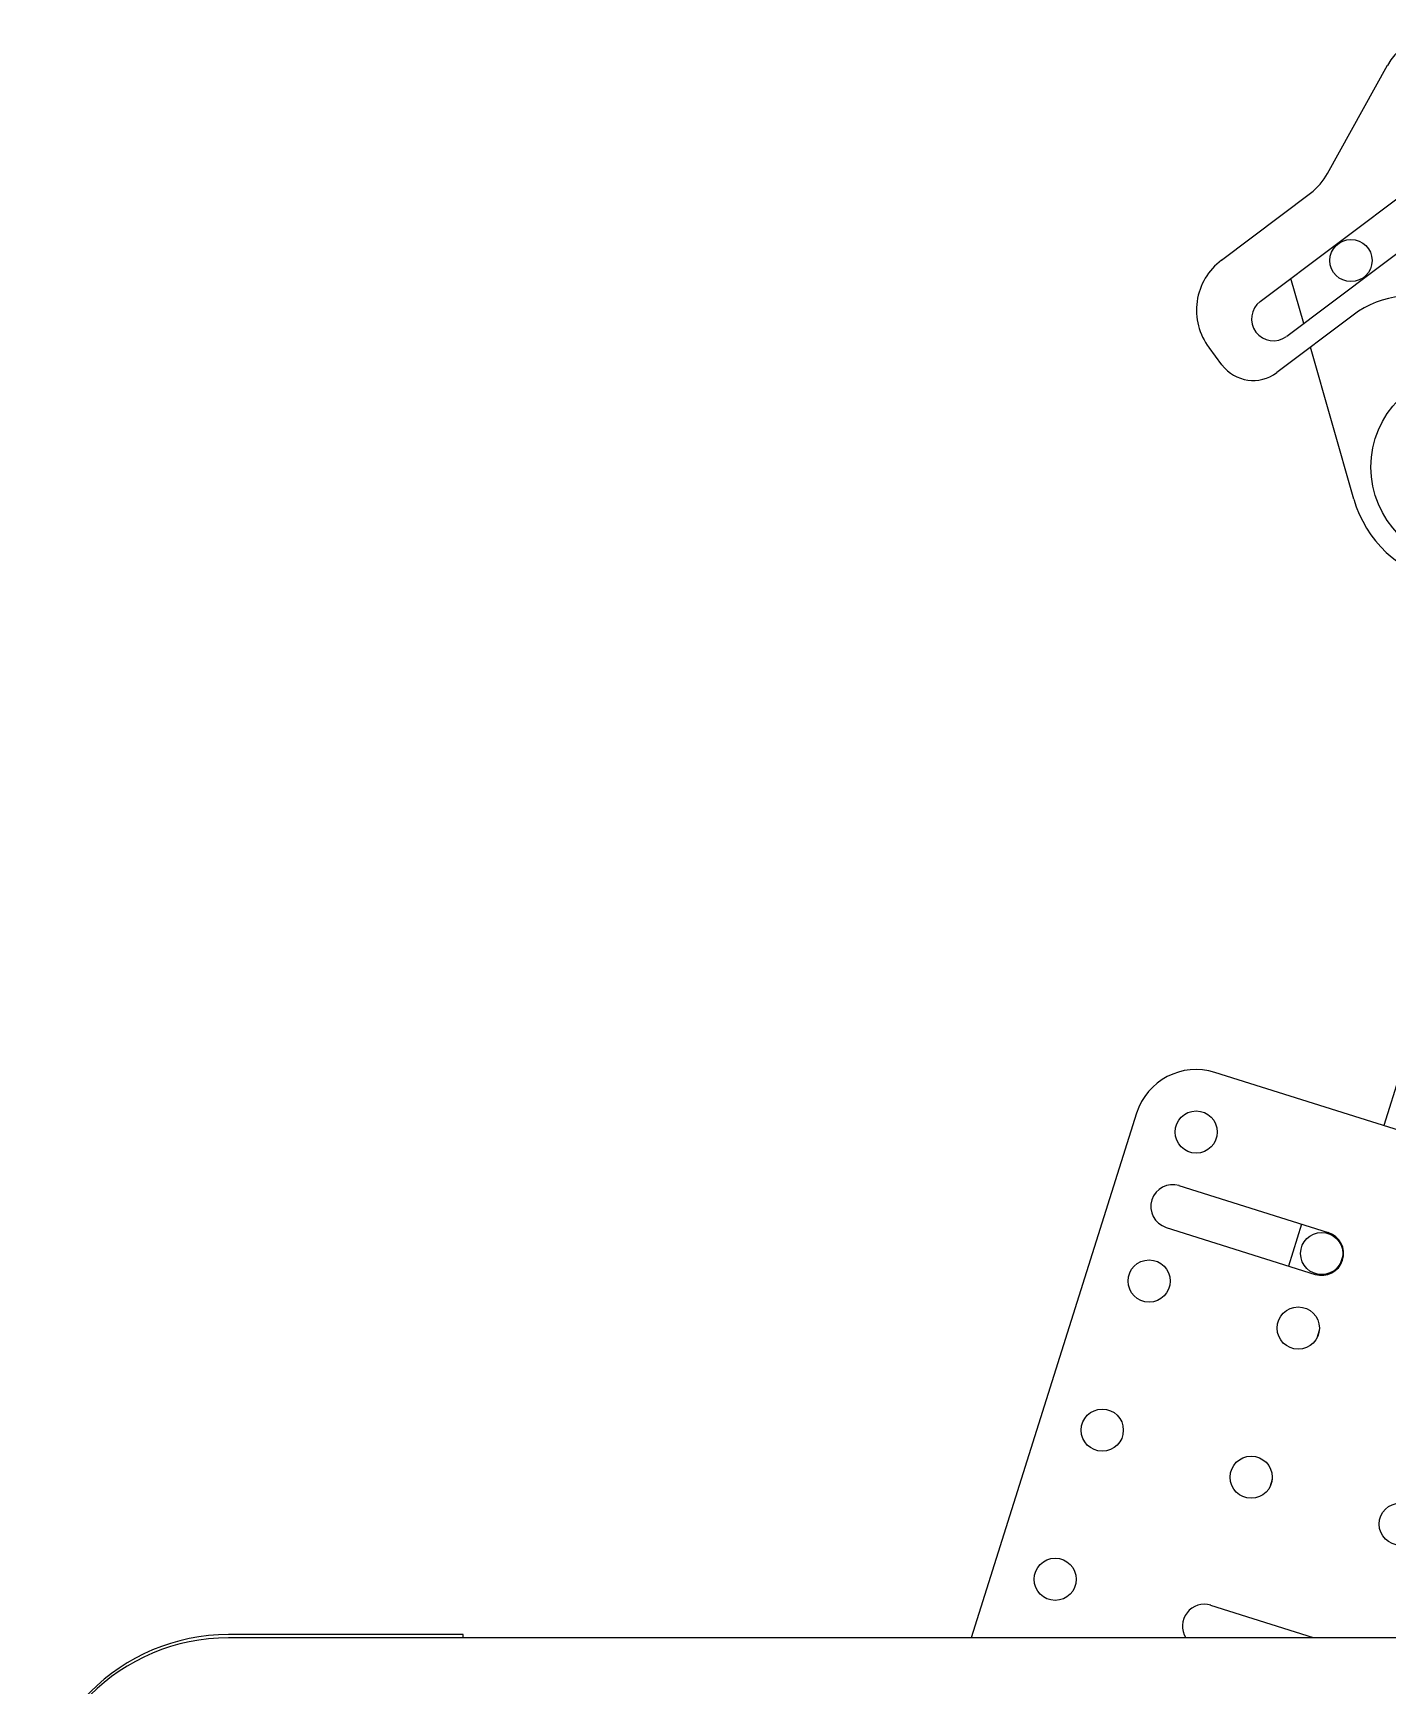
# Model space of a CAD drawing. Header units: inches. Extents: x -45.4 to 22.3, y -8.8 to 22.6.
# Drawn here: x -17.72 to -9.06, y 2.74 to 13.32 of the extents above; entities that cross this region are included whole.
import ezdxf

# ---------------------------------------------------------------- set-up
doc = ezdxf.new("R2010")
doc.units = ezdxf.units.IN
doc.header["$MEASUREMENT"] = 0

msp = doc.modelspace()

# ---------------------------------------------------------------- linework, layer by layer
at = {"color": 7, "linetype": 'Continuous', "lineweight": 25}
for p, q in [((-9.442, 12.42), (-9.059, 13.112)), ((-10.121, 11.866), (-9.551, 12.294)), ((-9.873, 11.602), (-8.898, 12.335)), ((-8.729, 12.111), (-9.704, 11.378)), ((-9.595, 11.461), (-9.677, 11.749)), ((-9.278, 11.514), (-9.768, 11.146)), ((-10.118, 11.196), (-10.2, 11.306)), ((-9.275, 10.337), (-9.551, 11.309)), ((-6.926, 5.649), (-10.163, 6.67)), ((-8.977, 6.663), (-9.083, 6.329)), ((-10.664, 6.409), (-11.723, 3.053)), ((-9.437, 5.644), (-10.391, 5.945)), ((-10.475, 5.678), (-9.522, 5.377)), ((-9.609, 5.699), (-9.693, 5.431)), ((-9.345, 5.496), (-9.361, 5.446)), ((-9.496, 5.019), (-9.511, 4.97)), ((-9.796, 4.065), (-9.812, 4.016)), ((-9.802, 4.04), (-9.804, 4.04)), ((-9.532, 3.053), (-10.189, 3.26)), ((-14.973, 3.073), (-16.473, 3.073)), ((-14.973, 3.053), (-14.973, 3.073)), ((18.837, 3.053), (-16.473, 3.053))]:
    msp.add_line(p, q, dxfattribs=at)
for centre, radius in [((-9.293, 11.863), 0.135), ((-8.553, 10.542), 0.612), ((-10.283, 6.288), 0.135), ((-9.48, 5.511), 0.135), ((-10.584, 5.335), 0.135), ((-9.63, 5.034), 0.135), ((-10.884, 4.381), 0.135), ((-9.931, 4.08), 0.135), ((-8.977, 3.78), 0.135), ((-11.185, 3.427), 0.135)]:
    msp.add_circle(centre, radius, dxfattribs=at)
for centre, radius, start, end in [((-8.709, 12.918), 0.4, 61.0477, 151.0477), ((-9.792, 12.614), 0.4, 306.943, 331.0477), ((-9.881, 11.546), 0.4, 126.943, 216.943), ((-8.912, 11.027), 0.61, 64.4871, 126.943), ((-9.789, 11.49), 0.14, 126.943, 306.943), ((-9.918, 11.346), 0.25, 216.943, 306.943), ((-8.553, 10.542), 0.75, 195.8847, 20.669), ((-10.283, 6.288), 0.4, 72.5, 162.5), ((-10.433, 5.812), 0.14, 72.5, 252.5), ((-9.48, 5.511), 0.14, 252.5, 72.5), ((-10.231, 3.127), 0.14, 72.5, 211.8162), ((-16.473, 1.823), 1.25, 90, 180), ((-16.473, 1.803), 1.25, 90, 180)]:
    msp.add_arc(centre, radius, start, end, dxfattribs=at)

doc.saveas('drawing.dxf')
